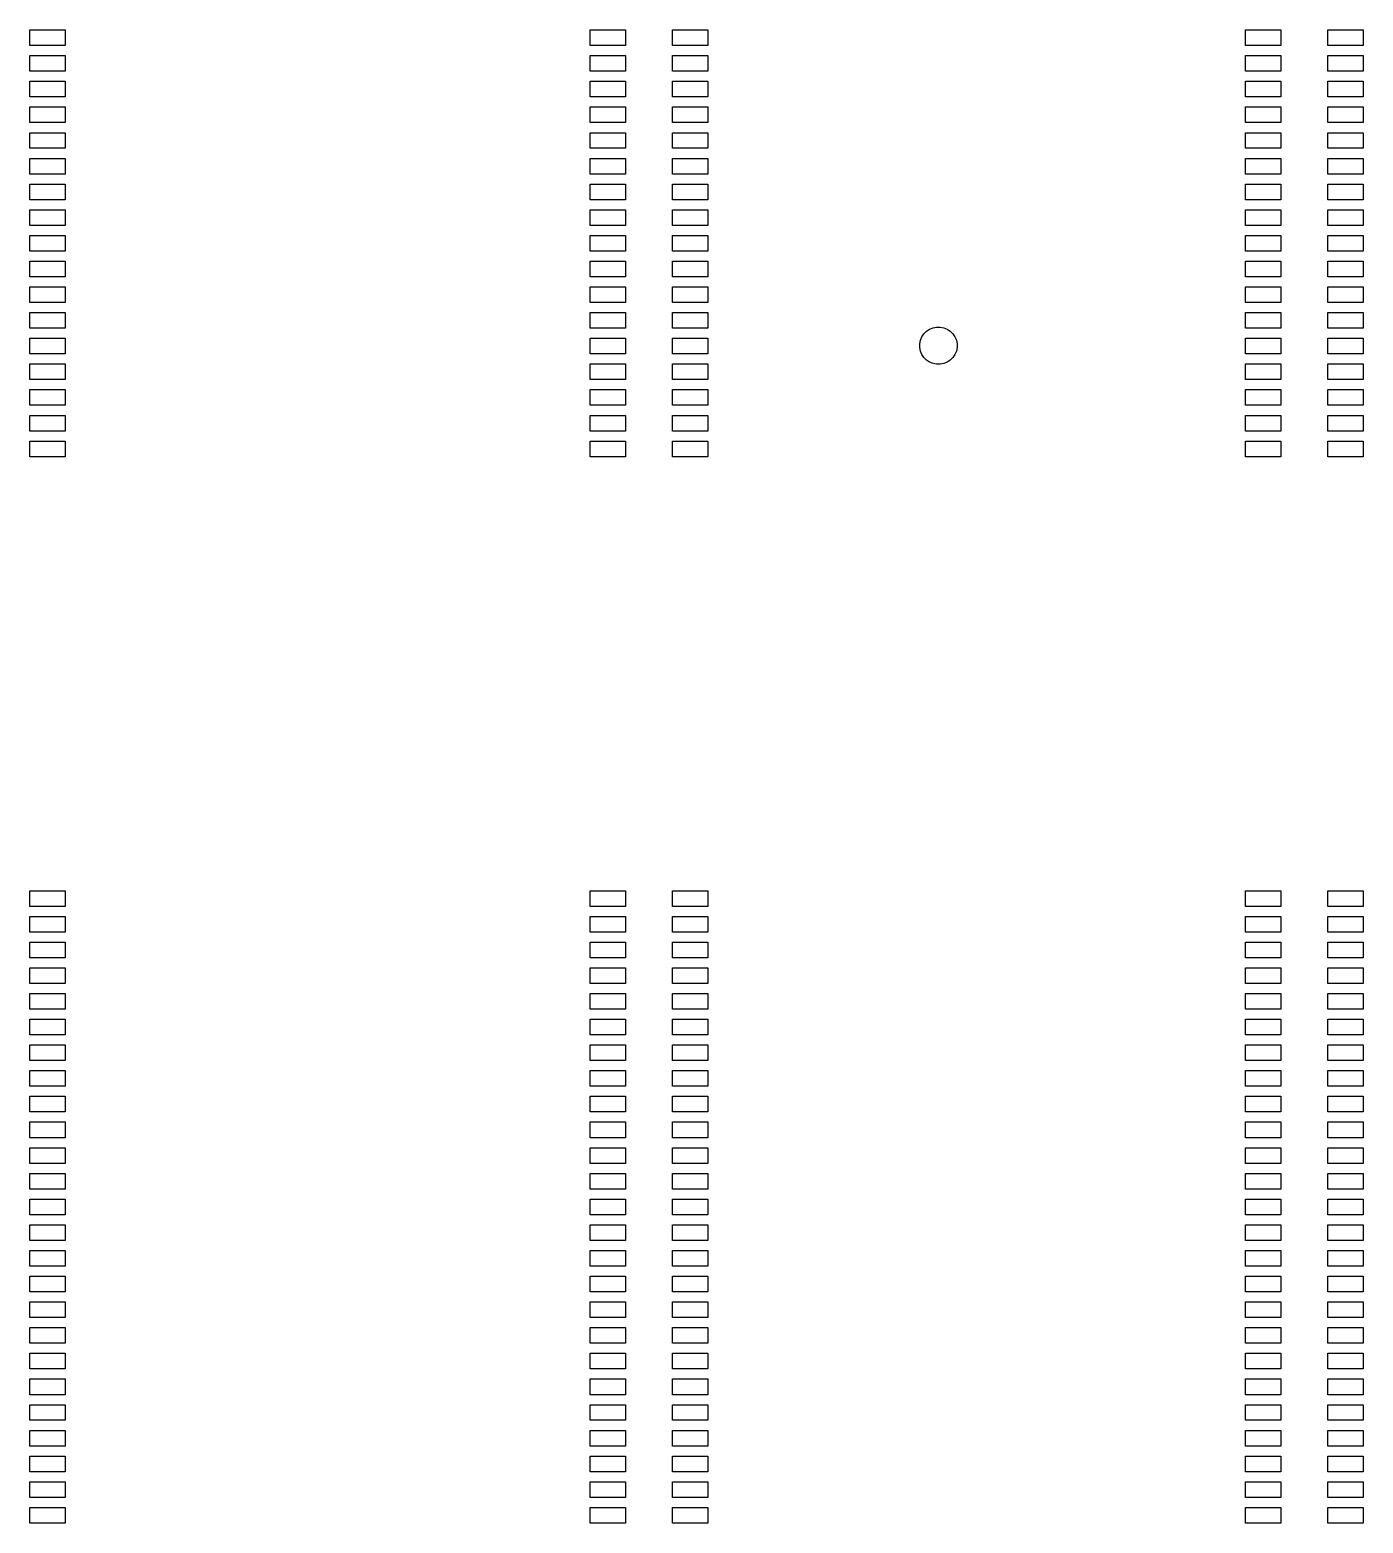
# Model space of a CAD drawing. Extents: x 2.4 to 21.3, y -21.6 to -2.
# Drawn here: x 4.398 to 6.44, y -14.106 to -11.818 of the extents above; entities that cross this region are included whole.
import ezdxf

# ---------------------------------------------------------------- set-up
doc = ezdxf.new("R2010")
doc.units = 0
doc.header["$MEASUREMENT"] = 0
doc.layers.add('BLACK', color=7, linetype='CONTINUOUS')

msp = doc.modelspace()

# ---------------------------------------------------------------- linework, layer by layer
at = {"layer": 'BLACK', "linetype": 'CONTINUOUS'}
for p, q in [((4.39772, -11.8423), (4.39772, -11.8183)), ((4.39772, -11.8183), (4.45166, -11.8183)), ((4.45166, -11.8183), (4.45166, -11.8423)), ((5.25591, -11.8423), (5.25591, -11.8183)), ((5.25591, -11.8183), (5.30985, -11.8183)), ((5.30985, -11.8183), (5.30985, -11.8423)), ((5.38198, -11.8423), (5.38198, -11.8183)), ((5.38198, -11.8183), (5.43591, -11.8183)), ((5.43591, -11.8183), (5.43591, -11.8423)), ((6.25985, -11.8423), (6.25985, -11.8183)), ((6.25985, -11.8183), (6.31379, -11.8183)), ((6.31379, -11.8183), (6.31379, -11.8423)), ((6.38591, -11.8423), (6.38591, -11.8183)), ((6.38591, -11.8183), (6.43985, -11.8183)), ((6.43985, -11.8183), (6.43985, -11.8423)), ((4.45166, -11.8423), (4.39772, -11.8423)), ((5.30985, -11.8423), (5.25591, -11.8423)), ((5.43591, -11.8423), (5.38198, -11.8423)), ((6.31379, -11.8423), (6.25985, -11.8423)), ((6.43985, -11.8423), (6.38591, -11.8423)), ((4.39772, -11.8817), (4.39772, -11.8577)), ((4.39772, -11.8577), (4.45166, -11.8577)), ((4.45166, -11.8577), (4.45166, -11.8817)), ((5.25591, -11.8817), (5.25591, -11.8577)), ((5.25591, -11.8577), (5.30985, -11.8577)), ((5.30985, -11.8577), (5.30985, -11.8817)), ((5.38198, -11.8817), (5.38198, -11.8577)), ((5.38198, -11.8577), (5.43591, -11.8577)), ((5.43591, -11.8577), (5.43591, -11.8817)), ((6.25985, -11.8817), (6.25985, -11.8577)), ((6.25985, -11.8577), (6.31379, -11.8577)), ((6.31379, -11.8577), (6.31379, -11.8817)), ((6.38591, -11.8817), (6.38591, -11.8577)), ((6.38591, -11.8577), (6.43985, -11.8577)), ((6.43985, -11.8577), (6.43985, -11.8817)), ((4.45166, -11.8817), (4.39772, -11.8817)), ((5.30985, -11.8817), (5.25591, -11.8817)), ((5.43591, -11.8817), (5.38198, -11.8817)), ((6.31379, -11.8817), (6.25985, -11.8817)), ((6.43985, -11.8817), (6.38591, -11.8817)), ((4.39772, -11.9211), (4.39772, -11.897)), ((4.39772, -11.897), (4.45166, -11.897)), ((4.45166, -11.897), (4.45166, -11.9211)), ((5.25591, -11.9211), (5.25591, -11.897)), ((5.25591, -11.897), (5.30985, -11.897)), ((5.30985, -11.897), (5.30985, -11.9211)), ((5.38198, -11.9211), (5.38198, -11.897)), ((5.38198, -11.897), (5.43591, -11.897)), ((5.43591, -11.897), (5.43591, -11.9211)), ((6.25985, -11.9211), (6.25985, -11.897)), ((6.25985, -11.897), (6.31379, -11.897)), ((6.31379, -11.897), (6.31379, -11.9211)), ((6.38591, -11.9211), (6.38591, -11.897)), ((6.38591, -11.897), (6.43985, -11.897)), ((6.43985, -11.897), (6.43985, -11.9211)), ((4.45166, -11.9211), (4.39772, -11.9211)), ((4.39772, -11.9604), (4.39772, -11.9364)), ((4.39772, -11.9364), (4.45166, -11.9364)), ((4.45166, -11.9364), (4.45166, -11.9604)), ((5.30985, -11.9211), (5.25591, -11.9211)), ((5.25591, -11.9604), (5.25591, -11.9364)), ((5.25591, -11.9364), (5.30985, -11.9364)), ((5.30985, -11.9364), (5.30985, -11.9604)), ((5.43591, -11.9211), (5.38198, -11.9211)), ((5.38198, -11.9604), (5.38198, -11.9364)), ((5.38198, -11.9364), (5.43591, -11.9364)), ((5.43591, -11.9364), (5.43591, -11.9604)), ((6.31379, -11.9211), (6.25985, -11.9211)), ((6.25985, -11.9604), (6.25985, -11.9364)), ((6.25985, -11.9364), (6.31379, -11.9364)), ((6.31379, -11.9364), (6.31379, -11.9604)), ((6.43985, -11.9211), (6.38591, -11.9211)), ((6.38591, -11.9604), (6.38591, -11.9364)), ((6.38591, -11.9364), (6.43985, -11.9364)), ((6.43985, -11.9364), (6.43985, -11.9604)), ((4.45166, -11.9604), (4.39772, -11.9604)), ((5.30985, -11.9604), (5.25591, -11.9604)), ((5.43591, -11.9604), (5.38198, -11.9604)), ((6.31379, -11.9604), (6.25985, -11.9604)), ((6.43985, -11.9604), (6.38591, -11.9604)), ((4.39772, -11.9998), (4.39772, -11.9758)), ((4.39772, -11.9758), (4.45166, -11.9758)), ((4.45166, -11.9758), (4.45166, -11.9998)), ((5.25591, -11.9998), (5.25591, -11.9758)), ((5.25591, -11.9758), (5.30985, -11.9758)), ((5.30985, -11.9758), (5.30985, -11.9998)), ((5.38198, -11.9998), (5.38198, -11.9758)), ((5.38198, -11.9758), (5.43591, -11.9758)), ((5.43591, -11.9758), (5.43591, -11.9998)), ((6.25985, -11.9998), (6.25985, -11.9758)), ((6.25985, -11.9758), (6.31379, -11.9758)), ((6.31379, -11.9758), (6.31379, -11.9998)), ((6.38591, -11.9998), (6.38591, -11.9758)), ((6.38591, -11.9758), (6.43985, -11.9758)), ((6.43985, -11.9758), (6.43985, -11.9998)), ((4.45166, -11.9998), (4.39772, -11.9998)), ((5.30985, -11.9998), (5.25591, -11.9998)), ((5.43591, -11.9998), (5.38198, -11.9998)), ((6.31379, -11.9998), (6.25985, -11.9998)), ((6.43985, -11.9998), (6.38591, -11.9998)), ((4.39772, -12.0392), (4.39772, -12.0152)), ((4.39772, -12.0152), (4.45166, -12.0152)), ((4.45166, -12.0152), (4.45166, -12.0392)), ((5.25591, -12.0392), (5.25591, -12.0152)), ((5.25591, -12.0152), (5.30985, -12.0152)), ((5.30985, -12.0152), (5.30985, -12.0392)), ((5.38198, -12.0392), (5.38198, -12.0152)), ((5.38198, -12.0152), (5.43591, -12.0152)), ((5.43591, -12.0152), (5.43591, -12.0392)), ((6.25985, -12.0392), (6.25985, -12.0152)), ((6.25985, -12.0152), (6.31379, -12.0152)), ((6.31379, -12.0152), (6.31379, -12.0392)), ((6.38591, -12.0392), (6.38591, -12.0152)), ((6.38591, -12.0152), (6.43985, -12.0152)), ((6.43985, -12.0152), (6.43985, -12.0392)), ((4.45166, -12.0392), (4.39772, -12.0392)), ((4.39772, -12.0785), (4.39772, -12.0545)), ((4.39772, -12.0545), (4.45166, -12.0545)), ((4.45166, -12.0545), (4.45166, -12.0785)), ((5.30985, -12.0392), (5.25591, -12.0392)), ((5.25591, -12.0785), (5.25591, -12.0545)), ((5.25591, -12.0545), (5.30985, -12.0545)), ((5.30985, -12.0545), (5.30985, -12.0785)), ((5.43591, -12.0392), (5.38198, -12.0392)), ((5.38198, -12.0785), (5.38198, -12.0545)), ((5.38198, -12.0545), (5.43591, -12.0545)), ((5.43591, -12.0545), (5.43591, -12.0785)), ((6.31379, -12.0392), (6.25985, -12.0392)), ((6.25985, -12.0785), (6.25985, -12.0545)), ((6.25985, -12.0545), (6.31379, -12.0545)), ((6.31379, -12.0545), (6.31379, -12.0785)), ((6.43985, -12.0392), (6.38591, -12.0392)), ((6.38591, -12.0785), (6.38591, -12.0545)), ((6.38591, -12.0545), (6.43985, -12.0545)), ((6.43985, -12.0545), (6.43985, -12.0785)), ((4.45166, -12.0785), (4.39772, -12.0785)), ((5.30985, -12.0785), (5.25591, -12.0785)), ((5.43591, -12.0785), (5.38198, -12.0785)), ((6.31379, -12.0785), (6.25985, -12.0785)), ((6.43985, -12.0785), (6.38591, -12.0785)), ((4.39772, -12.1179), (4.39772, -12.0939)), ((4.39772, -12.0939), (4.45166, -12.0939)), ((4.45166, -12.0939), (4.45166, -12.1179)), ((5.25591, -12.1179), (5.25591, -12.0939)), ((5.25591, -12.0939), (5.30985, -12.0939)), ((5.30985, -12.0939), (5.30985, -12.1179)), ((5.38198, -12.1179), (5.38198, -12.0939)), ((5.38198, -12.0939), (5.43591, -12.0939)), ((5.43591, -12.0939), (5.43591, -12.1179)), ((6.25985, -12.1179), (6.25985, -12.0939)), ((6.25985, -12.0939), (6.31379, -12.0939)), ((6.31379, -12.0939), (6.31379, -12.1179)), ((6.38591, -12.1179), (6.38591, -12.0939)), ((6.38591, -12.0939), (6.43985, -12.0939)), ((6.43985, -12.0939), (6.43985, -12.1179)), ((4.45166, -12.1179), (4.39772, -12.1179)), ((5.30985, -12.1179), (5.25591, -12.1179)), ((5.43591, -12.1179), (5.38198, -12.1179)), ((6.31379, -12.1179), (6.25985, -12.1179)), ((6.43985, -12.1179), (6.38591, -12.1179)), ((4.39772, -12.1573), (4.39772, -12.1333)), ((4.39772, -12.1333), (4.45166, -12.1333)), ((4.45166, -12.1333), (4.45166, -12.1573)), ((5.25591, -12.1573), (5.25591, -12.1333)), ((5.25591, -12.1333), (5.30985, -12.1333)), ((5.30985, -12.1333), (5.30985, -12.1573)), ((5.38198, -12.1573), (5.38198, -12.1333)), ((5.38198, -12.1333), (5.43591, -12.1333)), ((5.43591, -12.1333), (5.43591, -12.1573)), ((6.25985, -12.1573), (6.25985, -12.1333)), ((6.25985, -12.1333), (6.31379, -12.1333)), ((6.31379, -12.1333), (6.31379, -12.1573)), ((6.38591, -12.1573), (6.38591, -12.1333)), ((6.38591, -12.1333), (6.43985, -12.1333)), ((6.43985, -12.1333), (6.43985, -12.1573)), ((4.45166, -12.1573), (4.39772, -12.1573)), ((5.30985, -12.1573), (5.25591, -12.1573)), ((5.43591, -12.1573), (5.38198, -12.1573)), ((6.31379, -12.1573), (6.25985, -12.1573)), ((6.43985, -12.1573), (6.38591, -12.1573)), ((4.39772, -12.1967), (4.39772, -12.1726)), ((4.39772, -12.1726), (4.45166, -12.1726)), ((4.45166, -12.1726), (4.45166, -12.1967)), ((5.25591, -12.1967), (5.25591, -12.1726)), ((5.25591, -12.1726), (5.30985, -12.1726)), ((5.30985, -12.1726), (5.30985, -12.1967)), ((5.38198, -12.1967), (5.38198, -12.1726)), ((5.38198, -12.1726), (5.43591, -12.1726)), ((5.43591, -12.1726), (5.43591, -12.1967)), ((6.25985, -12.1967), (6.25985, -12.1726)), ((6.25985, -12.1726), (6.31379, -12.1726)), ((6.31379, -12.1726), (6.31379, -12.1967)), ((6.38591, -12.1967), (6.38591, -12.1726)), ((6.38591, -12.1726), (6.43985, -12.1726)), ((6.43985, -12.1726), (6.43985, -12.1967)), ((4.45166, -12.1967), (4.39772, -12.1967)), ((4.39772, -12.236), (4.39772, -12.212)), ((4.39772, -12.212), (4.45166, -12.212)), ((4.45166, -12.212), (4.45166, -12.236)), ((5.30985, -12.1967), (5.25591, -12.1967)), ((5.25591, -12.236), (5.25591, -12.212)), ((5.25591, -12.212), (5.30985, -12.212)), ((5.30985, -12.212), (5.30985, -12.236)), ((5.43591, -12.1967), (5.38198, -12.1967)), ((5.38198, -12.236), (5.38198, -12.212)), ((5.38198, -12.212), (5.43591, -12.212)), ((5.43591, -12.212), (5.43591, -12.236)), ((6.31379, -12.1967), (6.25985, -12.1967)), ((6.25985, -12.236), (6.25985, -12.212)), ((6.25985, -12.212), (6.31379, -12.212)), ((6.31379, -12.212), (6.31379, -12.236)), ((6.43985, -12.1967), (6.38591, -12.1967)), ((6.38591, -12.236), (6.38591, -12.212)), ((6.38591, -12.212), (6.43985, -12.212)), ((6.43985, -12.212), (6.43985, -12.236)), ((4.45166, -12.236), (4.39772, -12.236)), ((5.30985, -12.236), (5.25591, -12.236)), ((5.43591, -12.236), (5.38198, -12.236)), ((6.31379, -12.236), (6.25985, -12.236)), ((6.43985, -12.236), (6.38591, -12.236)), ((4.39772, -12.2754), (4.39772, -12.2514)), ((4.39772, -12.2514), (4.45166, -12.2514)), ((4.45166, -12.2514), (4.45166, -12.2754)), ((5.25591, -12.2754), (5.25591, -12.2514)), ((5.25591, -12.2514), (5.30985, -12.2514)), ((5.30985, -12.2514), (5.30985, -12.2754)), ((5.38198, -12.2754), (5.38198, -12.2514)), ((5.38198, -12.2514), (5.43591, -12.2514)), ((5.43591, -12.2514), (5.43591, -12.2754)), ((6.25985, -12.2754), (6.25985, -12.2514)), ((6.25985, -12.2514), (6.31379, -12.2514)), ((6.31379, -12.2514), (6.31379, -12.2754)), ((6.38591, -12.2754), (6.38591, -12.2514)), ((6.38591, -12.2514), (6.43985, -12.2514)), ((6.43985, -12.2514), (6.43985, -12.2754)), ((4.45166, -12.2754), (4.39772, -12.2754)), ((5.30985, -12.2754), (5.25591, -12.2754)), ((5.43591, -12.2754), (5.38198, -12.2754)), ((5.76406, -12.2886), (5.76719, -12.284)), ((5.76719, -12.284), (5.77116, -12.28)), ((5.77116, -12.28), (5.77584, -12.2769)), ((5.77584, -12.2769), (5.78103, -12.2747)), ((5.78103, -12.2747), (5.78655, -12.2736)), ((5.78655, -12.2736), (5.79217, -12.2736)), ((5.79217, -12.2736), (5.79768, -12.2747)), ((5.79768, -12.2747), (5.80288, -12.2769)), ((5.80288, -12.2769), (5.80755, -12.28)), ((5.80755, -12.28), (5.81153, -12.284)), ((5.81153, -12.284), (5.81465, -12.2886)), ((6.31379, -12.2754), (6.25985, -12.2754)), ((6.43985, -12.2754), (6.38591, -12.2754)), ((4.39772, -12.3148), (4.39772, -12.2907)), ((4.39772, -12.2907), (4.45166, -12.2907)), ((4.45166, -12.2907), (4.45166, -12.3148)), ((5.25591, -12.3148), (5.25591, -12.2907)), ((5.25591, -12.2907), (5.30985, -12.2907)), ((5.30985, -12.2907), (5.30985, -12.3148)), ((5.38198, -12.3148), (5.38198, -12.2907)), ((5.38198, -12.2907), (5.43591, -12.2907)), ((5.43591, -12.2907), (5.43591, -12.3148)), ((5.76081, -12.2994), (5.76191, -12.2938)), ((5.76081, -12.305), (5.76081, -12.2994)), ((5.76191, -12.3105), (5.76081, -12.305)), ((5.76191, -12.2938), (5.76406, -12.2886)), ((5.81465, -12.2886), (5.8168, -12.2938)), ((5.8168, -12.2938), (5.8179, -12.2994)), ((5.8179, -12.305), (5.8168, -12.3105)), ((5.8179, -12.2994), (5.8179, -12.305)), ((6.25985, -12.3148), (6.25985, -12.2907)), ((6.25985, -12.2907), (6.31379, -12.2907)), ((6.31379, -12.2907), (6.31379, -12.3148)), ((6.38591, -12.3148), (6.38591, -12.2907)), ((6.38591, -12.2907), (6.43985, -12.2907)), ((6.43985, -12.2907), (6.43985, -12.3148)), ((4.45166, -12.3148), (4.39772, -12.3148)), ((4.39772, -12.3541), (4.39772, -12.3301)), ((4.39772, -12.3301), (4.45166, -12.3301)), ((4.45166, -12.3301), (4.45166, -12.3541)), ((5.30985, -12.3148), (5.25591, -12.3148)), ((5.25591, -12.3541), (5.25591, -12.3301)), ((5.25591, -12.3301), (5.30985, -12.3301)), ((5.30985, -12.3301), (5.30985, -12.3541)), ((5.43591, -12.3148), (5.38198, -12.3148)), ((5.38198, -12.3541), (5.38198, -12.3301)), ((5.38198, -12.3301), (5.43591, -12.3301)), ((5.43591, -12.3301), (5.43591, -12.3541)), ((5.76406, -12.3157), (5.76191, -12.3105)), ((5.76719, -12.3204), (5.76406, -12.3157)), ((5.77116, -12.3243), (5.76719, -12.3204)), ((5.77584, -12.3275), (5.77116, -12.3243)), ((5.78103, -12.3296), (5.77584, -12.3275)), ((5.78655, -12.3307), (5.78103, -12.3296)), ((5.79217, -12.3307), (5.78655, -12.3307)), ((5.79768, -12.3296), (5.79217, -12.3307)), ((5.80288, -12.3275), (5.79768, -12.3296)), ((5.80755, -12.3243), (5.80288, -12.3275)), ((5.81153, -12.3204), (5.80755, -12.3243)), ((5.81465, -12.3157), (5.81153, -12.3204)), ((5.8168, -12.3105), (5.81465, -12.3157)), ((6.31379, -12.3148), (6.25985, -12.3148)), ((6.25985, -12.3541), (6.25985, -12.3301)), ((6.25985, -12.3301), (6.31379, -12.3301)), ((6.31379, -12.3301), (6.31379, -12.3541)), ((6.43985, -12.3148), (6.38591, -12.3148)), ((6.38591, -12.3541), (6.38591, -12.3301)), ((6.38591, -12.3301), (6.43985, -12.3301)), ((6.43985, -12.3301), (6.43985, -12.3541)), ((4.45166, -12.3541), (4.39772, -12.3541)), ((5.30985, -12.3541), (5.25591, -12.3541)), ((5.43591, -12.3541), (5.38198, -12.3541)), ((6.31379, -12.3541), (6.25985, -12.3541)), ((6.43985, -12.3541), (6.38591, -12.3541)), ((4.39772, -12.3935), (4.39772, -12.3695)), ((4.39772, -12.3695), (4.45166, -12.3695)), ((4.45166, -12.3695), (4.45166, -12.3935)), ((5.25591, -12.3935), (5.25591, -12.3695)), ((5.25591, -12.3695), (5.30985, -12.3695)), ((5.30985, -12.3695), (5.30985, -12.3935)), ((5.38198, -12.3935), (5.38198, -12.3695)), ((5.38198, -12.3695), (5.43591, -12.3695)), ((5.43591, -12.3695), (5.43591, -12.3935)), ((6.25985, -12.3935), (6.25985, -12.3695)), ((6.25985, -12.3695), (6.31379, -12.3695)), ((6.31379, -12.3695), (6.31379, -12.3935)), ((6.38591, -12.3935), (6.38591, -12.3695)), ((6.38591, -12.3695), (6.43985, -12.3695)), ((6.43985, -12.3695), (6.43985, -12.3935)), ((4.45166, -12.3935), (4.39772, -12.3935)), ((5.30985, -12.3935), (5.25591, -12.3935)), ((5.43591, -12.3935), (5.38198, -12.3935)), ((6.31379, -12.3935), (6.25985, -12.3935)), ((6.43985, -12.3935), (6.38591, -12.3935)), ((4.39772, -12.4329), (4.39772, -12.4089)), ((4.39772, -12.4089), (4.45166, -12.4089)), ((4.45166, -12.4089), (4.45166, -12.4329)), ((5.25591, -12.4329), (5.25591, -12.4089)), ((5.25591, -12.4089), (5.30985, -12.4089)), ((5.30985, -12.4089), (5.30985, -12.4329)), ((5.38198, -12.4329), (5.38198, -12.4089)), ((5.38198, -12.4089), (5.43591, -12.4089)), ((5.43591, -12.4089), (5.43591, -12.4329)), ((6.25985, -12.4329), (6.25985, -12.4089)), ((6.25985, -12.4089), (6.31379, -12.4089)), ((6.31379, -12.4089), (6.31379, -12.4329)), ((6.38591, -12.4329), (6.38591, -12.4089)), ((6.38591, -12.4089), (6.43985, -12.4089)), ((6.43985, -12.4089), (6.43985, -12.4329)), ((4.45166, -12.4329), (4.39772, -12.4329)), ((5.30985, -12.4329), (5.25591, -12.4329)), ((5.43591, -12.4329), (5.38198, -12.4329)), ((6.31379, -12.4329), (6.25985, -12.4329)), ((6.43985, -12.4329), (6.38591, -12.4329)), ((4.39772, -12.4722), (4.39772, -12.4482)), ((4.39772, -12.4482), (4.45166, -12.4482)), ((4.45166, -12.4482), (4.45166, -12.4722)), ((5.25591, -12.4722), (5.25591, -12.4482)), ((5.25591, -12.4482), (5.30985, -12.4482)), ((5.30985, -12.4482), (5.30985, -12.4722)), ((5.38198, -12.4722), (5.38198, -12.4482)), ((5.38198, -12.4482), (5.43591, -12.4482)), ((5.43591, -12.4482), (5.43591, -12.4722)), ((6.25985, -12.4722), (6.25985, -12.4482)), ((6.25985, -12.4482), (6.31379, -12.4482)), ((6.31379, -12.4482), (6.31379, -12.4722)), ((6.38591, -12.4722), (6.38591, -12.4482)), ((6.38591, -12.4482), (6.43985, -12.4482)), ((6.43985, -12.4482), (6.43985, -12.4722)), ((4.45166, -12.4722), (4.39772, -12.4722)), ((5.30985, -12.4722), (5.25591, -12.4722)), ((5.43591, -12.4722), (5.38198, -12.4722)), ((6.31379, -12.4722), (6.25985, -12.4722)), ((6.43985, -12.4722), (6.38591, -12.4722)), ((4.39772, -13.1612), (4.39772, -13.1372)), ((4.39772, -13.1372), (4.45166, -13.1372)), ((4.45166, -13.1372), (4.45166, -13.1612)), ((5.25591, -13.1612), (5.25591, -13.1372)), ((5.25591, -13.1372), (5.30985, -13.1372)), ((5.30985, -13.1372), (5.30985, -13.1612)), ((5.38198, -13.1612), (5.38198, -13.1372)), ((5.38198, -13.1372), (5.43591, -13.1372)), ((5.43591, -13.1372), (5.43591, -13.1612)), ((6.25985, -13.1612), (6.25985, -13.1372)), ((6.25985, -13.1372), (6.31379, -13.1372)), ((6.31379, -13.1372), (6.31379, -13.1612)), ((6.38591, -13.1612), (6.38591, -13.1372)), ((6.38591, -13.1372), (6.43985, -13.1372)), ((6.43985, -13.1372), (6.43985, -13.1612)), ((4.45166, -13.1612), (4.39772, -13.1612)), ((4.39772, -13.2006), (4.39772, -13.1766)), ((4.39772, -13.1766), (4.45166, -13.1766)), ((4.45166, -13.1766), (4.45166, -13.2006)), ((5.30985, -13.1612), (5.25591, -13.1612)), ((5.25591, -13.2006), (5.25591, -13.1766)), ((5.25591, -13.1766), (5.30985, -13.1766)), ((5.30985, -13.1766), (5.30985, -13.2006)), ((5.43591, -13.1612), (5.38198, -13.1612)), ((5.38198, -13.2006), (5.38198, -13.1766)), ((5.38198, -13.1766), (5.43591, -13.1766)), ((5.43591, -13.1766), (5.43591, -13.2006)), ((6.31379, -13.1612), (6.25985, -13.1612)), ((6.25985, -13.2006), (6.25985, -13.1766)), ((6.25985, -13.1766), (6.31379, -13.1766)), ((6.31379, -13.1766), (6.31379, -13.2006)), ((6.43985, -13.1612), (6.38591, -13.1612)), ((6.38591, -13.2006), (6.38591, -13.1766)), ((6.38591, -13.1766), (6.43985, -13.1766)), ((6.43985, -13.1766), (6.43985, -13.2006)), ((4.45166, -13.2006), (4.39772, -13.2006)), ((5.30985, -13.2006), (5.25591, -13.2006)), ((5.43591, -13.2006), (5.38198, -13.2006)), ((6.31379, -13.2006), (6.25985, -13.2006)), ((6.43985, -13.2006), (6.38591, -13.2006)), ((4.39772, -13.24), (4.39772, -13.2159)), ((4.39772, -13.2159), (4.45166, -13.2159)), ((4.45166, -13.2159), (4.45166, -13.24)), ((5.25591, -13.24), (5.25591, -13.2159)), ((5.25591, -13.2159), (5.30985, -13.2159)), ((5.30985, -13.2159), (5.30985, -13.24)), ((5.38198, -13.24), (5.38198, -13.2159)), ((5.38198, -13.2159), (5.43591, -13.2159)), ((5.43591, -13.2159), (5.43591, -13.24)), ((6.25985, -13.24), (6.25985, -13.2159)), ((6.25985, -13.2159), (6.31379, -13.2159)), ((6.31379, -13.2159), (6.31379, -13.24)), ((6.38591, -13.24), (6.38591, -13.2159)), ((6.38591, -13.2159), (6.43985, -13.2159)), ((6.43985, -13.2159), (6.43985, -13.24)), ((4.45166, -13.24), (4.39772, -13.24)), ((5.30985, -13.24), (5.25591, -13.24)), ((5.43591, -13.24), (5.38198, -13.24)), ((6.31379, -13.24), (6.25985, -13.24)), ((6.43985, -13.24), (6.38591, -13.24)), ((4.39772, -13.2793), (4.39772, -13.2553)), ((4.39772, -13.2553), (4.45166, -13.2553)), ((4.45166, -13.2553), (4.45166, -13.2793)), ((5.25591, -13.2793), (5.25591, -13.2553)), ((5.25591, -13.2553), (5.30985, -13.2553)), ((5.30985, -13.2553), (5.30985, -13.2793)), ((5.38198, -13.2793), (5.38198, -13.2553)), ((5.38198, -13.2553), (5.43591, -13.2553)), ((5.43591, -13.2553), (5.43591, -13.2793)), ((6.25985, -13.2793), (6.25985, -13.2553)), ((6.25985, -13.2553), (6.31379, -13.2553)), ((6.31379, -13.2553), (6.31379, -13.2793)), ((6.38591, -13.2793), (6.38591, -13.2553)), ((6.38591, -13.2553), (6.43985, -13.2553)), ((6.43985, -13.2553), (6.43985, -13.2793)), ((4.45166, -13.2793), (4.39772, -13.2793)), ((5.30985, -13.2793), (5.25591, -13.2793)), ((5.43591, -13.2793), (5.38198, -13.2793)), ((6.31379, -13.2793), (6.25985, -13.2793)), ((6.43985, -13.2793), (6.38591, -13.2793)), ((4.39772, -13.3187), (4.39772, -13.2947)), ((4.39772, -13.2947), (4.45166, -13.2947)), ((4.45166, -13.2947), (4.45166, -13.3187)), ((5.25591, -13.3187), (5.25591, -13.2947)), ((5.25591, -13.2947), (5.30985, -13.2947)), ((5.30985, -13.2947), (5.30985, -13.3187)), ((5.38198, -13.3187), (5.38198, -13.2947)), ((5.38198, -13.2947), (5.43591, -13.2947)), ((5.43591, -13.2947), (5.43591, -13.3187)), ((6.25985, -13.3187), (6.25985, -13.2947)), ((6.25985, -13.2947), (6.31379, -13.2947)), ((6.31379, -13.2947), (6.31379, -13.3187)), ((6.38591, -13.3187), (6.38591, -13.2947)), ((6.38591, -13.2947), (6.43985, -13.2947)), ((6.43985, -13.2947), (6.43985, -13.3187)), ((4.45166, -13.3187), (4.39772, -13.3187)), ((4.39772, -13.3581), (4.39772, -13.3341)), ((4.39772, -13.3341), (4.45166, -13.3341)), ((4.45166, -13.3341), (4.45166, -13.3581)), ((5.30985, -13.3187), (5.25591, -13.3187)), ((5.25591, -13.3581), (5.25591, -13.3341)), ((5.25591, -13.3341), (5.30985, -13.3341)), ((5.30985, -13.3341), (5.30985, -13.3581)), ((5.43591, -13.3187), (5.38198, -13.3187)), ((5.38198, -13.3581), (5.38198, -13.3341)), ((5.38198, -13.3341), (5.43591, -13.3341)), ((5.43591, -13.3341), (5.43591, -13.3581)), ((6.31379, -13.3187), (6.25985, -13.3187)), ((6.25985, -13.3581), (6.25985, -13.3341)), ((6.25985, -13.3341), (6.31379, -13.3341)), ((6.31379, -13.3341), (6.31379, -13.3581)), ((6.43985, -13.3187), (6.38591, -13.3187)), ((6.38591, -13.3581), (6.38591, -13.3341)), ((6.38591, -13.3341), (6.43985, -13.3341)), ((6.43985, -13.3341), (6.43985, -13.3581)), ((4.45166, -13.3581), (4.39772, -13.3581)), ((5.30985, -13.3581), (5.25591, -13.3581)), ((5.43591, -13.3581), (5.38198, -13.3581)), ((6.31379, -13.3581), (6.25985, -13.3581)), ((6.43985, -13.3581), (6.38591, -13.3581)), ((4.39772, -13.3974), (4.39772, -13.3734)), ((4.39772, -13.3734), (4.45166, -13.3734)), ((4.45166, -13.3734), (4.45166, -13.3974)), ((5.25591, -13.3974), (5.25591, -13.3734)), ((5.25591, -13.3734), (5.30985, -13.3734)), ((5.30985, -13.3734), (5.30985, -13.3974)), ((5.38198, -13.3974), (5.38198, -13.3734)), ((5.38198, -13.3734), (5.43591, -13.3734)), ((5.43591, -13.3734), (5.43591, -13.3974)), ((6.25985, -13.3974), (6.25985, -13.3734)), ((6.25985, -13.3734), (6.31379, -13.3734)), ((6.31379, -13.3734), (6.31379, -13.3974)), ((6.38591, -13.3974), (6.38591, -13.3734)), ((6.38591, -13.3734), (6.43985, -13.3734)), ((6.43985, -13.3734), (6.43985, -13.3974)), ((4.45166, -13.3974), (4.39772, -13.3974)), ((5.30985, -13.3974), (5.25591, -13.3974)), ((5.43591, -13.3974), (5.38198, -13.3974)), ((6.31379, -13.3974), (6.25985, -13.3974)), ((6.43985, -13.3974), (6.38591, -13.3974)), ((4.39772, -13.4368), (4.39772, -13.4128)), ((4.39772, -13.4128), (4.45166, -13.4128)), ((4.45166, -13.4128), (4.45166, -13.4368)), ((5.25591, -13.4368), (5.25591, -13.4128)), ((5.25591, -13.4128), (5.30985, -13.4128)), ((5.30985, -13.4128), (5.30985, -13.4368)), ((5.38198, -13.4368), (5.38198, -13.4128)), ((5.38198, -13.4128), (5.43591, -13.4128)), ((5.43591, -13.4128), (5.43591, -13.4368)), ((6.25985, -13.4368), (6.25985, -13.4128)), ((6.25985, -13.4128), (6.31379, -13.4128)), ((6.31379, -13.4128), (6.31379, -13.4368)), ((6.38591, -13.4368), (6.38591, -13.4128)), ((6.38591, -13.4128), (6.43985, -13.4128)), ((6.43985, -13.4128), (6.43985, -13.4368)), ((4.45166, -13.4368), (4.39772, -13.4368)), ((4.39772, -13.4762), (4.39772, -13.4522)), ((4.39772, -13.4522), (4.45166, -13.4522)), ((4.45166, -13.4522), (4.45166, -13.4762)), ((5.30985, -13.4368), (5.25591, -13.4368)), ((5.25591, -13.4762), (5.25591, -13.4522)), ((5.25591, -13.4522), (5.30985, -13.4522)), ((5.30985, -13.4522), (5.30985, -13.4762)), ((5.43591, -13.4368), (5.38198, -13.4368)), ((5.38198, -13.4762), (5.38198, -13.4522)), ((5.38198, -13.4522), (5.43591, -13.4522)), ((5.43591, -13.4522), (5.43591, -13.4762)), ((6.31379, -13.4368), (6.25985, -13.4368)), ((6.25985, -13.4762), (6.25985, -13.4522)), ((6.25985, -13.4522), (6.31379, -13.4522)), ((6.31379, -13.4522), (6.31379, -13.4762)), ((6.43985, -13.4368), (6.38591, -13.4368)), ((6.38591, -13.4762), (6.38591, -13.4522)), ((6.38591, -13.4522), (6.43985, -13.4522)), ((6.43985, -13.4522), (6.43985, -13.4762)), ((4.45166, -13.4762), (4.39772, -13.4762)), ((4.39772, -13.5156), (4.39772, -13.4915)), ((4.39772, -13.4915), (4.45166, -13.4915)), ((4.45166, -13.4915), (4.45166, -13.5156)), ((5.30985, -13.4762), (5.25591, -13.4762)), ((5.25591, -13.5156), (5.25591, -13.4915)), ((5.25591, -13.4915), (5.30985, -13.4915)), ((5.30985, -13.4915), (5.30985, -13.5156)), ((5.43591, -13.4762), (5.38198, -13.4762)), ((5.38198, -13.5156), (5.38198, -13.4915)), ((5.38198, -13.4915), (5.43591, -13.4915)), ((5.43591, -13.4915), (5.43591, -13.5156)), ((6.31379, -13.4762), (6.25985, -13.4762)), ((6.25985, -13.5156), (6.25985, -13.4915)), ((6.25985, -13.4915), (6.31379, -13.4915)), ((6.31379, -13.4915), (6.31379, -13.5156)), ((6.43985, -13.4762), (6.38591, -13.4762)), ((6.38591, -13.5156), (6.38591, -13.4915)), ((6.38591, -13.4915), (6.43985, -13.4915)), ((6.43985, -13.4915), (6.43985, -13.5156)), ((4.45166, -13.5156), (4.39772, -13.5156)), ((5.30985, -13.5156), (5.25591, -13.5156)), ((5.43591, -13.5156), (5.38198, -13.5156)), ((6.31379, -13.5156), (6.25985, -13.5156)), ((6.43985, -13.5156), (6.38591, -13.5156)), ((4.39772, -13.5549), (4.39772, -13.5309)), ((4.39772, -13.5309), (4.45166, -13.5309)), ((4.45166, -13.5309), (4.45166, -13.5549)), ((5.25591, -13.5549), (5.25591, -13.5309)), ((5.25591, -13.5309), (5.30985, -13.5309)), ((5.30985, -13.5309), (5.30985, -13.5549)), ((5.38198, -13.5549), (5.38198, -13.5309)), ((5.38198, -13.5309), (5.43591, -13.5309)), ((5.43591, -13.5309), (5.43591, -13.5549)), ((6.25985, -13.5549), (6.25985, -13.5309)), ((6.25985, -13.5309), (6.31379, -13.5309)), ((6.31379, -13.5309), (6.31379, -13.5549)), ((6.38591, -13.5549), (6.38591, -13.5309)), ((6.38591, -13.5309), (6.43985, -13.5309)), ((6.43985, -13.5309), (6.43985, -13.5549)), ((4.45166, -13.5549), (4.39772, -13.5549)), ((5.30985, -13.5549), (5.25591, -13.5549)), ((5.43591, -13.5549), (5.38198, -13.5549)), ((6.31379, -13.5549), (6.25985, -13.5549)), ((6.43985, -13.5549), (6.38591, -13.5549)), ((4.39772, -13.5943), (4.39772, -13.5703)), ((4.39772, -13.5703), (4.45166, -13.5703)), ((4.45166, -13.5703), (4.45166, -13.5943)), ((5.25591, -13.5943), (5.25591, -13.5703)), ((5.25591, -13.5703), (5.30985, -13.5703)), ((5.30985, -13.5703), (5.30985, -13.5943)), ((5.38198, -13.5943), (5.38198, -13.5703)), ((5.38198, -13.5703), (5.43591, -13.5703)), ((5.43591, -13.5703), (5.43591, -13.5943)), ((6.25985, -13.5943), (6.25985, -13.5703)), ((6.25985, -13.5703), (6.31379, -13.5703)), ((6.31379, -13.5703), (6.31379, -13.5943)), ((6.38591, -13.5943), (6.38591, -13.5703)), ((6.38591, -13.5703), (6.43985, -13.5703)), ((6.43985, -13.5703), (6.43985, -13.5943)), ((4.45166, -13.5943), (4.39772, -13.5943)), ((4.39772, -13.6337), (4.39772, -13.6096)), ((4.39772, -13.6096), (4.45166, -13.6096)), ((4.45166, -13.6096), (4.45166, -13.6337)), ((5.30985, -13.5943), (5.25591, -13.5943)), ((5.25591, -13.6337), (5.25591, -13.6096)), ((5.25591, -13.6096), (5.30985, -13.6096)), ((5.30985, -13.6096), (5.30985, -13.6337)), ((5.43591, -13.5943), (5.38198, -13.5943)), ((5.38198, -13.6337), (5.38198, -13.6096)), ((5.38198, -13.6096), (5.43591, -13.6096)), ((5.43591, -13.6096), (5.43591, -13.6337)), ((6.31379, -13.5943), (6.25985, -13.5943)), ((6.25985, -13.6337), (6.25985, -13.6096)), ((6.25985, -13.6096), (6.31379, -13.6096)), ((6.31379, -13.6096), (6.31379, -13.6337)), ((6.43985, -13.5943), (6.38591, -13.5943)), ((6.38591, -13.6337), (6.38591, -13.6096)), ((6.38591, -13.6096), (6.43985, -13.6096)), ((6.43985, -13.6096), (6.43985, -13.6337)), ((4.45166, -13.6337), (4.39772, -13.6337)), ((5.30985, -13.6337), (5.25591, -13.6337)), ((5.43591, -13.6337), (5.38198, -13.6337)), ((6.31379, -13.6337), (6.25985, -13.6337)), ((6.43985, -13.6337), (6.38591, -13.6337)), ((4.39772, -13.673), (4.39772, -13.649)), ((4.39772, -13.649), (4.45166, -13.649)), ((4.45166, -13.649), (4.45166, -13.673)), ((5.25591, -13.673), (5.25591, -13.649)), ((5.25591, -13.649), (5.30985, -13.649)), ((5.30985, -13.649), (5.30985, -13.673)), ((5.38198, -13.673), (5.38198, -13.649)), ((5.38198, -13.649), (5.43591, -13.649)), ((5.43591, -13.649), (5.43591, -13.673)), ((6.25985, -13.673), (6.25985, -13.649)), ((6.25985, -13.649), (6.31379, -13.649)), ((6.31379, -13.649), (6.31379, -13.673)), ((6.38591, -13.673), (6.38591, -13.649)), ((6.38591, -13.649), (6.43985, -13.649)), ((6.43985, -13.649), (6.43985, -13.673)), ((4.45166, -13.673), (4.39772, -13.673)), ((5.30985, -13.673), (5.25591, -13.673)), ((5.43591, -13.673), (5.38198, -13.673)), ((6.31379, -13.673), (6.25985, -13.673)), ((6.43985, -13.673), (6.38591, -13.673)), ((4.39772, -13.7124), (4.39772, -13.6884)), ((4.39772, -13.6884), (4.45166, -13.6884)), ((4.45166, -13.6884), (4.45166, -13.7124)), ((5.25591, -13.7124), (5.25591, -13.6884)), ((5.25591, -13.6884), (5.30985, -13.6884)), ((5.30985, -13.6884), (5.30985, -13.7124)), ((5.38198, -13.7124), (5.38198, -13.6884)), ((5.38198, -13.6884), (5.43591, -13.6884)), ((5.43591, -13.6884), (5.43591, -13.7124)), ((6.25985, -13.7124), (6.25985, -13.6884)), ((6.25985, -13.6884), (6.31379, -13.6884)), ((6.31379, -13.6884), (6.31379, -13.7124)), ((6.38591, -13.7124), (6.38591, -13.6884)), ((6.38591, -13.6884), (6.43985, -13.6884)), ((6.43985, -13.6884), (6.43985, -13.7124)), ((4.45166, -13.7124), (4.39772, -13.7124)), ((5.30985, -13.7124), (5.25591, -13.7124)), ((5.43591, -13.7124), (5.38198, -13.7124)), ((6.31379, -13.7124), (6.25985, -13.7124)), ((6.43985, -13.7124), (6.38591, -13.7124)), ((4.39772, -13.7518), (4.39772, -13.7278)), ((4.39772, -13.7278), (4.45166, -13.7278)), ((4.45166, -13.7278), (4.45166, -13.7518)), ((5.25591, -13.7518), (5.25591, -13.7278)), ((5.25591, -13.7278), (5.30985, -13.7278)), ((5.30985, -13.7278), (5.30985, -13.7518)), ((5.38198, -13.7518), (5.38198, -13.7278)), ((5.38198, -13.7278), (5.43591, -13.7278)), ((5.43591, -13.7278), (5.43591, -13.7518)), ((6.25985, -13.7518), (6.25985, -13.7278)), ((6.25985, -13.7278), (6.31379, -13.7278)), ((6.31379, -13.7278), (6.31379, -13.7518)), ((6.38591, -13.7518), (6.38591, -13.7278)), ((6.38591, -13.7278), (6.43985, -13.7278)), ((6.43985, -13.7278), (6.43985, -13.7518)), ((4.45166, -13.7518), (4.39772, -13.7518)), ((4.39772, -13.7911), (4.39772, -13.7671)), ((4.39772, -13.7671), (4.45166, -13.7671)), ((4.45166, -13.7671), (4.45166, -13.7911)), ((5.30985, -13.7518), (5.25591, -13.7518)), ((5.25591, -13.7911), (5.25591, -13.7671)), ((5.25591, -13.7671), (5.30985, -13.7671)), ((5.30985, -13.7671), (5.30985, -13.7911)), ((5.43591, -13.7518), (5.38198, -13.7518)), ((5.38198, -13.7911), (5.38198, -13.7671)), ((5.38198, -13.7671), (5.43591, -13.7671)), ((5.43591, -13.7671), (5.43591, -13.7911)), ((6.31379, -13.7518), (6.25985, -13.7518)), ((6.25985, -13.7911), (6.25985, -13.7671)), ((6.25985, -13.7671), (6.31379, -13.7671)), ((6.31379, -13.7671), (6.31379, -13.7911)), ((6.43985, -13.7518), (6.38591, -13.7518)), ((6.38591, -13.7911), (6.38591, -13.7671)), ((6.38591, -13.7671), (6.43985, -13.7671)), ((6.43985, -13.7671), (6.43985, -13.7911)), ((4.45166, -13.7911), (4.39772, -13.7911)), ((5.30985, -13.7911), (5.25591, -13.7911)), ((5.43591, -13.7911), (5.38198, -13.7911)), ((6.31379, -13.7911), (6.25985, -13.7911)), ((6.43985, -13.7911), (6.38591, -13.7911)), ((4.39772, -13.8305), (4.39772, -13.8065)), ((4.39772, -13.8065), (4.45166, -13.8065)), ((4.45166, -13.8065), (4.45166, -13.8305)), ((5.25591, -13.8305), (5.25591, -13.8065)), ((5.25591, -13.8065), (5.30985, -13.8065)), ((5.30985, -13.8065), (5.30985, -13.8305)), ((5.38198, -13.8305), (5.38198, -13.8065)), ((5.38198, -13.8065), (5.43591, -13.8065)), ((5.43591, -13.8065), (5.43591, -13.8305)), ((6.25985, -13.8305), (6.25985, -13.8065)), ((6.25985, -13.8065), (6.31379, -13.8065)), ((6.31379, -13.8065), (6.31379, -13.8305)), ((6.38591, -13.8305), (6.38591, -13.8065)), ((6.38591, -13.8065), (6.43985, -13.8065)), ((6.43985, -13.8065), (6.43985, -13.8305)), ((4.45166, -13.8305), (4.39772, -13.8305)), ((5.30985, -13.8305), (5.25591, -13.8305)), ((5.43591, -13.8305), (5.38198, -13.8305)), ((6.31379, -13.8305), (6.25985, -13.8305)), ((6.43985, -13.8305), (6.38591, -13.8305)), ((4.39772, -13.8699), (4.39772, -13.8459)), ((4.39772, -13.8459), (4.45166, -13.8459)), ((4.45166, -13.8459), (4.45166, -13.8699)), ((5.25591, -13.8699), (5.25591, -13.8459)), ((5.25591, -13.8459), (5.30985, -13.8459)), ((5.30985, -13.8459), (5.30985, -13.8699)), ((5.38198, -13.8699), (5.38198, -13.8459)), ((5.38198, -13.8459), (5.43591, -13.8459)), ((5.43591, -13.8459), (5.43591, -13.8699)), ((6.25985, -13.8699), (6.25985, -13.8459)), ((6.25985, -13.8459), (6.31379, -13.8459)), ((6.31379, -13.8459), (6.31379, -13.8699)), ((6.38591, -13.8699), (6.38591, -13.8459)), ((6.38591, -13.8459), (6.43985, -13.8459)), ((6.43985, -13.8459), (6.43985, -13.8699)), ((4.45166, -13.8699), (4.39772, -13.8699)), ((4.39772, -13.9093), (4.39772, -13.8852)), ((4.39772, -13.8852), (4.45166, -13.8852)), ((4.45166, -13.8852), (4.45166, -13.9093)), ((5.30985, -13.8699), (5.25591, -13.8699)), ((5.25591, -13.9093), (5.25591, -13.8852)), ((5.25591, -13.8852), (5.30985, -13.8852)), ((5.30985, -13.8852), (5.30985, -13.9093)), ((5.43591, -13.8699), (5.38198, -13.8699)), ((5.38198, -13.9093), (5.38198, -13.8852)), ((5.38198, -13.8852), (5.43591, -13.8852)), ((5.43591, -13.8852), (5.43591, -13.9093)), ((6.31379, -13.8699), (6.25985, -13.8699)), ((6.25985, -13.9093), (6.25985, -13.8852)), ((6.25985, -13.8852), (6.31379, -13.8852)), ((6.31379, -13.8852), (6.31379, -13.9093)), ((6.43985, -13.8699), (6.38591, -13.8699)), ((6.38591, -13.9093), (6.38591, -13.8852)), ((6.38591, -13.8852), (6.43985, -13.8852)), ((6.43985, -13.8852), (6.43985, -13.9093)), ((4.45166, -13.9093), (4.39772, -13.9093)), ((5.30985, -13.9093), (5.25591, -13.9093)), ((5.43591, -13.9093), (5.38198, -13.9093)), ((6.31379, -13.9093), (6.25985, -13.9093)), ((6.43985, -13.9093), (6.38591, -13.9093)), ((4.39772, -13.9486), (4.39772, -13.9246)), ((4.39772, -13.9246), (4.45166, -13.9246)), ((4.45166, -13.9246), (4.45166, -13.9486)), ((5.25591, -13.9486), (5.25591, -13.9246)), ((5.25591, -13.9246), (5.30985, -13.9246)), ((5.30985, -13.9246), (5.30985, -13.9486)), ((5.38198, -13.9486), (5.38198, -13.9246)), ((5.38198, -13.9246), (5.43591, -13.9246)), ((5.43591, -13.9246), (5.43591, -13.9486)), ((6.25985, -13.9486), (6.25985, -13.9246)), ((6.25985, -13.9246), (6.31379, -13.9246)), ((6.31379, -13.9246), (6.31379, -13.9486)), ((6.38591, -13.9486), (6.38591, -13.9246)), ((6.38591, -13.9246), (6.43985, -13.9246)), ((6.43985, -13.9246), (6.43985, -13.9486)), ((4.45166, -13.9486), (4.39772, -13.9486)), ((5.30985, -13.9486), (5.25591, -13.9486)), ((5.43591, -13.9486), (5.38198, -13.9486)), ((6.31379, -13.9486), (6.25985, -13.9486)), ((6.43985, -13.9486), (6.38591, -13.9486)), ((4.39772, -13.988), (4.39772, -13.964)), ((4.39772, -13.964), (4.45166, -13.964)), ((4.45166, -13.964), (4.45166, -13.988)), ((5.25591, -13.988), (5.25591, -13.964)), ((5.25591, -13.964), (5.30985, -13.964)), ((5.30985, -13.964), (5.30985, -13.988)), ((5.38198, -13.988), (5.38198, -13.964)), ((5.38198, -13.964), (5.43591, -13.964)), ((5.43591, -13.964), (5.43591, -13.988)), ((6.25985, -13.988), (6.25985, -13.964)), ((6.25985, -13.964), (6.31379, -13.964)), ((6.31379, -13.964), (6.31379, -13.988)), ((6.38591, -13.988), (6.38591, -13.964)), ((6.38591, -13.964), (6.43985, -13.964)), ((6.43985, -13.964), (6.43985, -13.988)), ((4.45166, -13.988), (4.39772, -13.988)), ((5.30985, -13.988), (5.25591, -13.988)), ((5.43591, -13.988), (5.38198, -13.988)), ((6.31379, -13.988), (6.25985, -13.988)), ((6.43985, -13.988), (6.38591, -13.988)), ((4.39772, -14.0274), (4.39772, -14.0033)), ((4.39772, -14.0033), (4.45166, -14.0033)), ((4.45166, -14.0033), (4.45166, -14.0274)), ((5.25591, -14.0274), (5.25591, -14.0033)), ((5.25591, -14.0033), (5.30985, -14.0033)), ((5.30985, -14.0033), (5.30985, -14.0274)), ((5.38198, -14.0274), (5.38198, -14.0033)), ((5.38198, -14.0033), (5.43591, -14.0033)), ((5.43591, -14.0033), (5.43591, -14.0274)), ((6.25985, -14.0274), (6.25985, -14.0033)), ((6.25985, -14.0033), (6.31379, -14.0033)), ((6.31379, -14.0033), (6.31379, -14.0274)), ((6.38591, -14.0274), (6.38591, -14.0033)), ((6.38591, -14.0033), (6.43985, -14.0033)), ((6.43985, -14.0033), (6.43985, -14.0274)), ((4.45166, -14.0274), (4.39772, -14.0274)), ((4.39772, -14.0667), (4.39772, -14.0427)), ((4.39772, -14.0427), (4.45166, -14.0427)), ((4.45166, -14.0427), (4.45166, -14.0667)), ((5.30985, -14.0274), (5.25591, -14.0274)), ((5.25591, -14.0667), (5.25591, -14.0427)), ((5.25591, -14.0427), (5.30985, -14.0427)), ((5.30985, -14.0427), (5.30985, -14.0667)), ((5.43591, -14.0274), (5.38198, -14.0274)), ((5.38198, -14.0667), (5.38198, -14.0427)), ((5.38198, -14.0427), (5.43591, -14.0427)), ((5.43591, -14.0427), (5.43591, -14.0667)), ((6.31379, -14.0274), (6.25985, -14.0274)), ((6.25985, -14.0667), (6.25985, -14.0427)), ((6.25985, -14.0427), (6.31379, -14.0427)), ((6.31379, -14.0427), (6.31379, -14.0667)), ((6.43985, -14.0274), (6.38591, -14.0274)), ((6.38591, -14.0667), (6.38591, -14.0427)), ((6.38591, -14.0427), (6.43985, -14.0427)), ((6.43985, -14.0427), (6.43985, -14.0667)), ((4.45166, -14.0667), (4.39772, -14.0667)), ((5.30985, -14.0667), (5.25591, -14.0667)), ((5.43591, -14.0667), (5.38198, -14.0667)), ((6.31379, -14.0667), (6.25985, -14.0667)), ((6.43985, -14.0667), (6.38591, -14.0667)), ((4.39772, -14.1061), (4.39772, -14.0821)), ((4.39772, -14.0821), (4.45166, -14.0821)), ((4.45166, -14.0821), (4.45166, -14.1061)), ((5.25591, -14.1061), (5.25591, -14.0821)), ((5.25591, -14.0821), (5.30985, -14.0821)), ((5.30985, -14.0821), (5.30985, -14.1061)), ((5.38198, -14.1061), (5.38198, -14.0821)), ((5.38198, -14.0821), (5.43591, -14.0821)), ((5.43591, -14.0821), (5.43591, -14.1061)), ((6.25985, -14.1061), (6.25985, -14.0821)), ((6.25985, -14.0821), (6.31379, -14.0821)), ((6.31379, -14.0821), (6.31379, -14.1061)), ((6.38591, -14.1061), (6.38591, -14.0821)), ((6.38591, -14.0821), (6.43985, -14.0821)), ((6.43985, -14.0821), (6.43985, -14.1061)), ((4.45166, -14.1061), (4.39772, -14.1061)), ((5.30985, -14.1061), (5.25591, -14.1061)), ((5.43591, -14.1061), (5.38198, -14.1061)), ((6.31379, -14.1061), (6.25985, -14.1061)), ((6.43985, -14.1061), (6.38591, -14.1061))]:
    msp.add_line(p, q, dxfattribs=at)

doc.saveas('drawing.dxf')
